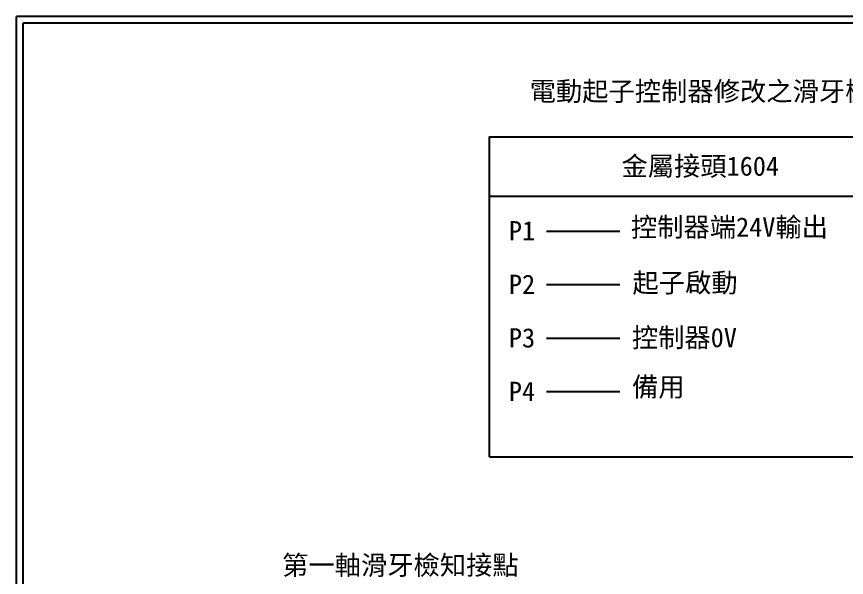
# Model space of a CAD drawing. Extents: x 208 to 1738, y -21 to 184.
# Drawn here: x 463.4 to 618.4, y 79 to 183.7 of the extents above; entities that cross this region are included whole.
import ezdxf

# ---------------------------------------------------------------- set-up
doc = ezdxf.new("R2010")
doc.units = 0
doc.layers.add('圖框層', color=7, linetype='CONTINUOUS')
doc.layers.add('標尺寸層', color=3, linetype='CONTINUOUS')
doc.styles.add('STSL', font='kaiu.ttf')

msp = doc.modelspace()

# ---------------------------------------------------------------- linework, layer by layer
at = {"layer": '圖框層', "color": 7}
for p, q in [((750.42, 183.74), (463.42, 183.74)), ((463.42, -20.23), (463.42, 183.74)), ((749.18, 182.49), (464.67, 182.49)), ((464.67, -18.98), (464.67, 182.49))]:
    msp.add_line(p, q, dxfattribs=at)
at = {"layer": '標尺寸層', "color": 7}
for p, q in [((551.74, 150.18), (664.93, 150.18)), ((562.4, 143.7), (576.08, 143.7)), ((562.4, 133.7), (576.08, 133.7)), ((562.4, 123.7), (576.08, 123.7)), ((562.4, 113.7), (576.08, 113.7)), ((551.74, 101.54), (664.93, 101.54))]:
    msp.add_line(p, q, dxfattribs=at)
msp.add_lwpolyline([(551.74, 101.54), (551.74, 161.26), (633.07, 161.26), (633.07, 101.54)], dxfattribs=at)

# ---------------------------------------------------------------- texts
at = {"layer": '圖框層', "color": 4, "style": 'STSL'}
for s, p in [('電動起子控制器修改之滑牙檢查接頭線路圖 ', (559.25, 168)), ('金屬接頭1604', (576.4, 154.02)), ('控制器端24V輸出', (578.17, 142.64)), ('P1', (555.38, 141.95)), ('P2', (555.38, 131.95)), ('起子啟動', (578.46, 132.23)), ('P3', (555.38, 121.95)), ('控制器0V', (578.34, 122)), ('備用', (578.38, 112.8)), ('P4', (555.38, 111.95)), ('第一軸滑牙檢知接點 ', (513.01, 79.5))]:
    msp.add_text(s, height=3.6, dxfattribs=at).set_placement(p)

doc.saveas('drawing.dxf')
